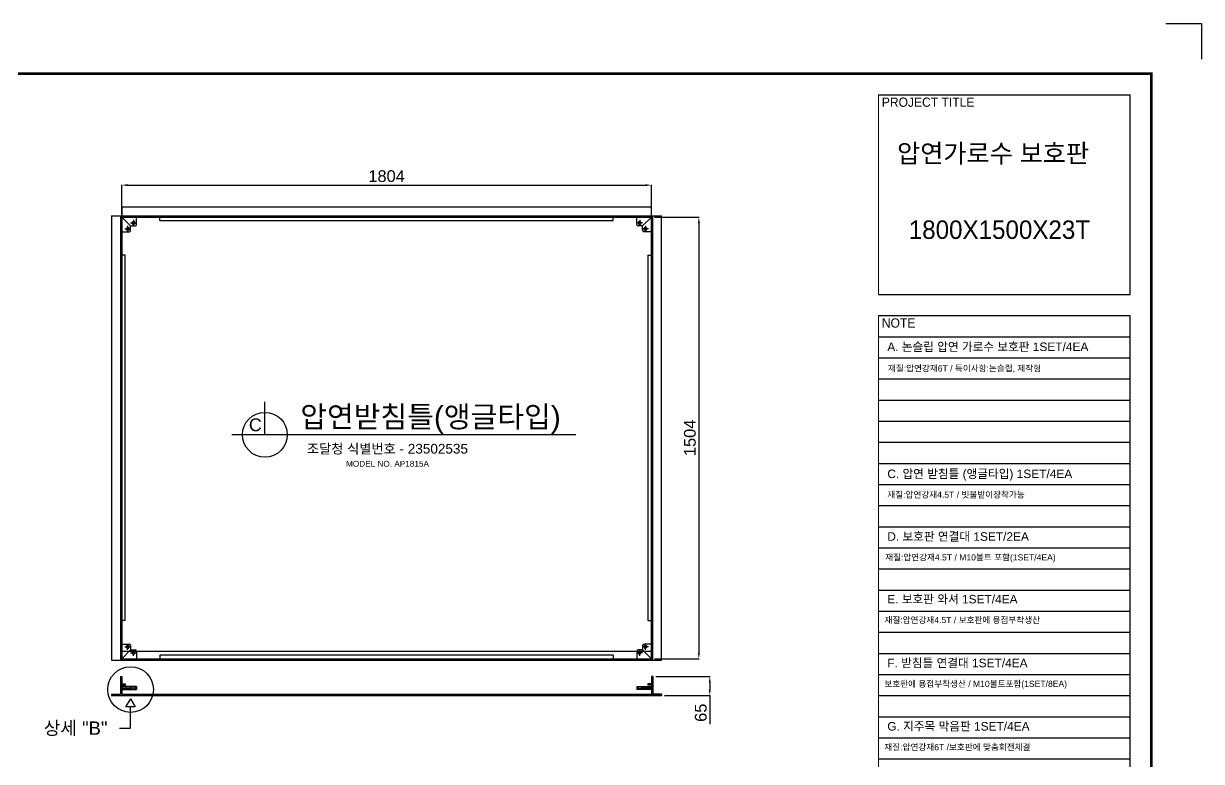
# Model space of a CAD drawing. Header units: millimetres. Extents: x 20045 to 27217, y -49849 to -44778.
# Drawn here: x 23205 to 27217, y -47290 to -44778 of the extents above; entities that cross this region are included whole.
import ezdxf
from ezdxf.enums import TextEntityAlignment as Align

# ---------------------------------------------------------------- set-up
doc = ezdxf.new("R2010")
doc.units = ezdxf.units.MM
doc.layers.add('LAYOUT', color=7, linetype='Continuous')
doc.layers.add('TEXT', color=7, linetype='Continuous')
doc.styles.add('H', font='')
doc.styles.get("Standard").update_dxf_attribs({"font": 'arial.ttf'})
doc.styles.get('H').set_extended_font_data('Dotum')
doc.dimstyles.new('ISO-25', dxfattribs={"dimtxt": 40, "dimasz": 20, "dimexe": 1.25, "dimexo": 10, "dimgap": 10, "dimtad": 1, "dimdec": 0, "dimtxsty": 'Standard', "dimcen": 2.5, "dimclrd": 3, "dimclre": 3, "dimclrt": 3, "dimadec": 0, "dimazin": 0, "dimtfac": 1, "dimtdec": 0, "dimtmove": 0, "dimatfit": 3, "dimfxl": 1, "dimarcsym": 0})

# ---------------------------------------------------------------- blocks, each defined once
blk = doc.blocks.new('*D33')
at = {"color": 3, "lineweight": -2, "transparency": 16777216}
for p, q in [((23539.4, -45426.7), (23539.4, -45326.7)), ((23559.4, -45328), (25323.4, -45328)), ((25343.4, -45426.7), (25343.4, -45326.7))]:
    blk.add_line(p, q, dxfattribs=at)
at = {"color": 3, "transparency": 16777216}
for points in [[(23559.4, -45324.6), (23559.4, -45331.3), (23539.4, -45328)], [(25323.4, -45324.6), (25323.4, -45331.3), (25343.4, -45328)]]:
    blk.add_solid(points, dxfattribs=at)
at = {"layer": 'Defpoints', "color": 0, "transparency": 16777216}
for p in [(25343.4, -45328), (23539.4, -45436.7), (25343.4, -45436.7)]:
    blk.add_point(p, dxfattribs=at)
at = {"color": 3, "transparency": 16777216, "insert": (24441.4, -45297.6), "char_height": 40, "attachment_point": 5}
blk.add_mtext('1804', dxfattribs=at)
blk = doc.blocks.new('*D32')
at = {"color": 3, "lineweight": -2, "transparency": 16777216}
for p, q in [((25353.4, -45436.7), (25506.3, -45436.7)), ((25505, -45456.7), (25505, -46920.7)), ((25353.4, -46940.7), (25506.3, -46940.7))]:
    blk.add_line(p, q, dxfattribs=at)
at = {"color": 3, "transparency": 16777216}
for points in [[(25501.7, -45456.7), (25508.4, -45456.7), (25505, -45436.7)], [(25501.7, -46920.7), (25508.4, -46920.7), (25505, -46940.7)]]:
    blk.add_solid(points, dxfattribs=at)
at = {"layer": 'Defpoints', "color": 0, "transparency": 16777216}
for p in [(25343.4, -45436.7), (25343.4, -46940.7), (25505, -46940.7)]:
    blk.add_point(p, dxfattribs=at)
at = {"color": 3, "transparency": 16777216, "insert": (25474.6, -46188.7), "char_height": 40, "attachment_point": 5, "rotation": 90}
blk.add_mtext('1504', dxfattribs=at)
blk = doc.blocks.new('A$C2E731E15')
at = {"color": 1}
for p, q in [((-10, 0), (10, 0)), ((0, -10), (0, 10))]:
    blk.add_line(p, q, dxfattribs=at)
blk.add_circle((0, 0), 4.5)
at = {"color": 4}
blk.add_arc((0, 0), 5, 270, 180, dxfattribs=at)
blk = doc.blocks.new('A$C600E4CCD')
for p, q in [((0, 6), (0, 0)), ((50, 6), (0, 6)), ((50, 0), (0, 0)), ((50, 6), (50, 0))]:
    blk.add_line(p, q)
at = {"color": 2}
for p, q in [((14, 6), (14, 0)), ((26, 6), (26, 0)), ((34, 6), (34, 0)), ((46, 6), (46, 0))]:
    blk.add_line(p, q, dxfattribs=at)
blk = doc.blocks.new('*D29')
at = {"color": 3, "lineweight": -2}
for p, q in [((25357.9, -47001.1), (25543.4, -47001.1)), ((25542.2, -47021.1), (25542.2, -47045.6)), ((25387.9, -47065.6), (25543.4, -47065.6)), ((25542.2, -47065.6), (25542.2, -47163.5))]:
    blk.add_line(p, q, dxfattribs=at)
at = {"color": 3}
for points in [[(25545.5, -47021.1), (25538.8, -47021.1), (25542.2, -47001.1)], [(25538.8, -47045.6), (25545.5, -47045.6), (25542.2, -47065.6)]]:
    blk.add_solid(points, dxfattribs=at)
at = {"layer": 'Defpoints', "color": 0}
for p in [(25347.9, -47001.1), (25377.9, -47065.6), (25542.2, -47065.6)]:
    blk.add_point(p, dxfattribs=at)
at = {"color": 3, "insert": (25511.7, -47124.6), "char_height": 40, "attachment_point": 5, "rotation": 90}
blk.add_mtext('65', dxfattribs=at)

msp = doc.modelspace()

# ---------------------------------------------------------------- linework, layer by layer
for p, q in [((27096.2, -44777.9), (27216.9, -44777.9)), ((27216.9, -44777.9), (27216.9, -44898.7)), ((26116.8, -45020.5), (26974.3, -45020.5)), ((26974.3, -45700.5), (26974.3, -45020.5)), ((23539.4, -45402.2), (23539.4, -46945.2)), ((23539.4, -45402.2), (25343.4, -45402.2)), ((25343.4, -46945.2), (25343.4, -45402.2)), ((23504.9, -45432.2), (23504.9, -46945.2)), ((23504.9, -45432.2), (25377.9, -45432.2)), ((23534.9, -45432.2), (23534.9, -46945.2)), ((23539.4, -45436.7), (25343.4, -45436.7)), ((23539.4, -45436.7), (23569.4, -45466.7)), ((23589.4, -45461.7), (23589.4, -45436.7)), ((23669.4, -45448.7), (23669.4, -45436.7)), ((23669.4, -45448.7), (25213.4, -45448.7)), ((25213.4, -45448.7), (25213.4, -45436.7)), ((25293.4, -45461.7), (25293.4, -45436.7)), ((25343.4, -45436.7), (25313.4, -45466.7)), ((25347.9, -46945.2), (25347.9, -45432.2)), ((25377.9, -46945.2), (25377.9, -45432.2)), ((23539.4, -45486.7), (23564.4, -45486.7)), ((23569.4, -45481.7), (23569.4, -45466.7)), ((23569.4, -45466.7), (23584.4, -45466.7)), ((25313.4, -45466.7), (25298.4, -45466.7)), ((25313.4, -45481.7), (25313.4, -45466.7)), ((25343.4, -45486.7), (25318.4, -45486.7)), ((23551.4, -45566.7), (23539.4, -45566.7)), ((23551.4, -46810.7), (23551.4, -45566.7)), ((25331.4, -45566.7), (25331.4, -46810.7)), ((25331.4, -45566.7), (25343.4, -45566.7)), ((26116.8, -45700.5), (26974.3, -45700.5)), ((26116.8, -45772.4), (26974.3, -45772.4)), ((26974.3, -48707.2), (26974.3, -45772.4)), ((26116.8, -45844.3), (26974.3, -45844.3)), ((26116.8, -45916.1), (26974.3, -45916.1)), ((26116.8, -45988), (26974.3, -45988)), ((24026.7, -46178.2), (24026.7, -46065.6)), ((26116.8, -46059.9), (26974.3, -46059.9)), ((26116.8, -46131.8), (26974.3, -46131.8)), ((25085.8, -46178.2), (23914.1, -46178.2)), ((26116.8, -46203.6), (26974.3, -46203.6)), ((26116.8, -46275.5), (26974.3, -46275.5)), ((26116.8, -46347.4), (26974.3, -46347.4)), ((26116.8, -46419.3), (26974.3, -46419.3)), ((26116.8, -46491.1), (26974.3, -46491.1)), ((26116.8, -46563), (26974.3, -46563)), ((26116.8, -46634.9), (26974.3, -46634.9)), ((26116.8, -46706.8), (26974.3, -46706.8)), ((26116.8, -46778.6), (26974.3, -46778.6)), ((23551.4, -46810.7), (23539.4, -46810.7)), ((25331.4, -46810.7), (25343.4, -46810.7)), ((26116.8, -46850.5), (26974.3, -46850.5)), ((23539.4, -46890.7), (23564.4, -46890.7)), ((23569.4, -46895.7), (23569.4, -46910.7)), ((25313.4, -46895.7), (25313.4, -46910.7)), ((25343.4, -46890.7), (25318.4, -46890.7)), ((23539.4, -46940.7), (23569.4, -46910.7)), ((23539.4, -46915.2), (25343.4, -46915.2)), ((23539.4, -46940.7), (25343.4, -46940.7)), ((23569.4, -46910.7), (23584.4, -46910.7)), ((23589.4, -46915.7), (23589.4, -46940.7)), ((25213.4, -46928.7), (23669.4, -46928.7)), ((23669.4, -46928.7), (23669.4, -46940.7)), ((25213.4, -46928.7), (25213.4, -46940.7)), ((25293.4, -46915.7), (25293.4, -46940.7)), ((25313.4, -46910.7), (25298.4, -46910.7)), ((25343.4, -46940.7), (25313.4, -46910.7)), ((26116.8, -46922.4), (26974.3, -46922.4)), ((23504.9, -46945.2), (25377.9, -46945.2)), ((23534.9, -47001.1), (23534.9, -47061.1)), ((23534.9, -47001.1), (23539.4, -47001.1)), ((23539.4, -47001.1), (23539.4, -47065.6)), ((25343.4, -47001.1), (25343.4, -47065.6)), ((25347.9, -47001.1), (25343.4, -47001.1)), ((25347.9, -47001.1), (25347.9, -47061.1)), ((26116.8, -46994.3), (26974.3, -46994.3)), ((23504.9, -47061.1), (23504.9, -47065.6)), ((23504.9, -47061.1), (23534.9, -47061.1)), ((23539.4, -47026.1), (23551.4, -47026.1)), ((23539.4, -47030.6), (23551.4, -47030.6)), ((23539.4, -47041.1), (23569.4, -47041.1)), ((23539.4, -47045.6), (23589.4, -47045.6)), ((23551.4, -47026.1), (23551.4, -47030.6)), ((23569.4, -47041.1), (23569.4, -47045.6)), ((23589.4, -47041.1), (23589.4, -47045.6)), ((25293.4, -47041.1), (25293.4, -47045.6)), ((25343.4, -47045.6), (25293.4, -47045.6)), ((25343.4, -47041.1), (25313.4, -47041.1)), ((25313.4, -47041.1), (25313.4, -47045.6)), ((25343.4, -47026.1), (25331.4, -47026.1)), ((25331.4, -47026.1), (25331.4, -47030.6)), ((25343.4, -47030.6), (25331.4, -47030.6)), ((25377.9, -47061.1), (25347.9, -47061.1)), ((25377.9, -47061.1), (25377.9, -47065.6)), ((23504.9, -47065.6), (25377.9, -47065.6)), ((23568.7, -47077.6), (23552.5, -47104.9)), ((23568.7, -47077.6), (23584.9, -47104.9)), ((25377.9, -47065.6), (25343.4, -47065.6)), ((26116.8, -47066.1), (26974.3, -47066.1)), ((23584.9, -47104.9), (23552.5, -47104.9)), ((23568.7, -47177.2), (23568.7, -47104.9)), ((26116.8, -47138), (26974.3, -47138)), ((23531.1, -47177.2), (23568.7, -47177.2)), ((26116.8, -47209.9), (26974.3, -47209.9)), ((26116.8, -47281.8), (26974.3, -47281.8))]:
    msp.add_line(p, q)
at = {"color": 0, "lineweight": 20}
for p, q in [((26116.8, -45700.5), (26116.8, -45020.5)), ((26116.8, -48707.2), (26116.8, -45772.4))]:
    msp.add_line(p, q, dxfattribs=at)
at = {"color": 2}
for p, q in [((23539.4, -47061.1), (25343.4, -47061.1)), ((23554.9, -47041.1), (23554.9, -47045.6)), ((23563.9, -47041.1), (23563.9, -47045.6)), ((23574.9, -47041.1), (23574.9, -47045.6)), ((23583.9, -47041.1), (23583.9, -47045.6)), ((25298.9, -47041.1), (25298.9, -47045.6)), ((25307.9, -47041.1), (25307.9, -47045.6)), ((25318.9, -47041.1), (25318.9, -47045.6)), ((25327.9, -47041.1), (25327.9, -47045.6))]:
    msp.add_line(p, q, dxfattribs=at)
at = {"color": 4}
for p, q in [((23554.4, -47041.1), (23554.4, -47045.6)), ((23564.4, -47041.1), (23564.4, -47045.6)), ((23574.4, -47041.1), (23574.4, -47045.6)), ((23584.4, -47041.1), (23584.4, -47045.6)), ((25298.4, -47041.1), (25298.4, -47045.6)), ((25308.4, -47041.1), (25308.4, -47045.6)), ((25318.4, -47041.1), (25318.4, -47045.6)), ((25328.4, -47041.1), (25328.4, -47045.6))]:
    msp.add_line(p, q, dxfattribs=at)
for centre, radius in [((24026.7, -46178.2), 76.3), ((23569.4, -47045.6), 77.8)]:
    msp.add_circle(centre, radius)
for centre, start, end in [((23564.4, -45481.7), 270, 0), ((23584.4, -45461.7), 270, 0), ((25298.4, -45461.7), 180, 270), ((25318.4, -45481.7), 180, 270), ((23564.4, -46895.7), 0, 90), ((25318.4, -46895.7), 90, 180), ((23584.4, -46915.7), 0, 90), ((25298.4, -46915.7), 90, 180)]:
    msp.add_arc(centre, 5, start, end)
at = {"layer": 'LAYOUT'}
for p, q in [((27046.2, -44948.7), (24933.1, -44948.7)), ((27046.2, -45423), (27046.2, -44948.7))]:
    msp.add_line(p, q, dxfattribs=at)
at = {"layer": 'LAYOUT', "const_width": 8.54}
msp.add_lwpolyline([(20216, -49678.6), (27046.2, -49678.6), (27046.2, -44948.7), (20216, -44948.7)], close=True, dxfattribs=at)

# ---------------------------------------------------------------- block references
for p, rotation in [((23579.4, -45456.7), 269.9999999999999), ((25303.4, -45456.7), 180), ((23559.4, -45476.7), 269.9999999999999), ((25323.4, -45476.7), 180), ((25323.4, -46900.7), 90), ((25303.4, -46920.7), 90)]:
    msp.add_blockref('A$C2E731E15', p, dxfattribs=dict(rotation=rotation))
for name, p in [('A$C2E731E15', (23559.4, -46900.7)), ('A$C2E731E15', (23579.4, -46920.7)), ('A$C600E4CCD', (23539.4, -47041.1))]:
    msp.add_blockref(name, p)
at = {"xscale": -1}
msp.add_blockref('A$C600E4CCD', (25343.4, -47041.1), dxfattribs=at)

# ---------------------------------------------------------------- texts
at = {"style": 'H'}
for s, height, p in [('PROJECT TITLE', 31.445, (26128.2, -45061.3)), ('압연가로수 보호판', 62.89, (26180.1, -45251.2)), ('1800X1500X23T', 62.89, (26220, -45511.2)), ('NOTE', 31.44, (26128.2, -45813.1))]:
    msp.add_text(s, height=height, dxfattribs=at).set_placement(p)
for s, height, p in [('A. 논슬립 압연 가로수 보호판 1SET/4EA', 29.04, (26146.9, -45893)), ('재질:압연강재6T / 특이사항:논슬립, 제작형', 20.909, (26149.1, -45962.6)), ('C', 43.6, (23972.3, -46165.9)), ('조달청 식별번호 - 23502535', 33, (24169.9, -46242.1)), ('MODEL NO. AP1815A', 20, (24303.2, -46286.9)), ('C. 압연 받침틀 (앵글타입) 1SET/4EA', 29.04, (26146.9, -46325.6)), ('재질:압연강재4.5T / 빗물받이장착가능', 20.909, (26147, -46392.6)), ('D. 보호판 연결대 1SET/2EA', 29.04, (26146.9, -46539)), (' 재질:압연강재4.5T / M10볼트 포함(1SET/4EA)', 20.909, (26131.4, -46606)), ('E. 보호판 와셔 1SET/4EA', 29.04, (26146.9, -46752.4)), ('재질:압연강재4.5T / 보호판에 용접부착생산', 20.909, (26137.3, -46819.3)), ('F. 받침틀 연결대 1SET/4EA', 29.04, (26146.9, -46969.7)), ('  보호판에 용접부착생산 / M10볼트포함(1SET/8EA)', 20.909, (26120.8, -47036.7)), ('G. 지주목 막음판 1SET/4EA', 29.04, (26146.9, -47185.3)), ('  재질:압연강재6T /보호판에 맞춤회전체결', 20.909, (26120.8, -47252.3))]:
    msp.add_text(s, height=height).set_placement(p)
at = {"color": 4}
msp.add_text('상세 "B"', height=45, dxfattribs=at).set_placement((23273.7, -47199.3))
at = {"layer": 'TEXT'}
msp.add_text('압연받침틀(앵글타입)', height=72.6, dxfattribs=at).set_placement((24590.9, -46153.1), align=Align.CENTER)

# ---------------------------------------------------------------- dimensions: what is measured, and where the dimension line sits
dim = msp.add_linear_dim(base=(25343.4, -45328), p1=(23539.4, -45436.7), p2=(25343.4, -45436.7), dimstyle='ISO-25')
dim.commit()
dim.dimension.update_dxf_attribs({"geometry": '*D33', "text_midpoint": (24441.4, -45297.6)})
for base, p1, p2, picture, middle in [((25505, -46940.7), (25343.4, -45436.7), (25343.4, -46940.7), '*D32', (25474.6, -46188.7)), ((25542.1519287, -47065.6423211), (25347.9184006, -47001.1423211), (25377.9184006, -47065.6423211), '*D29', (25511.7290092, -47124.5509159))]:
    dim = msp.add_linear_dim(base=base, p1=p1, p2=p2, angle=90, dimstyle='ISO-25')
    dim.commit()
    dim.dimension.update_dxf_attribs({"geometry": picture, "text_midpoint": middle})

doc.saveas('drawing.dxf')
